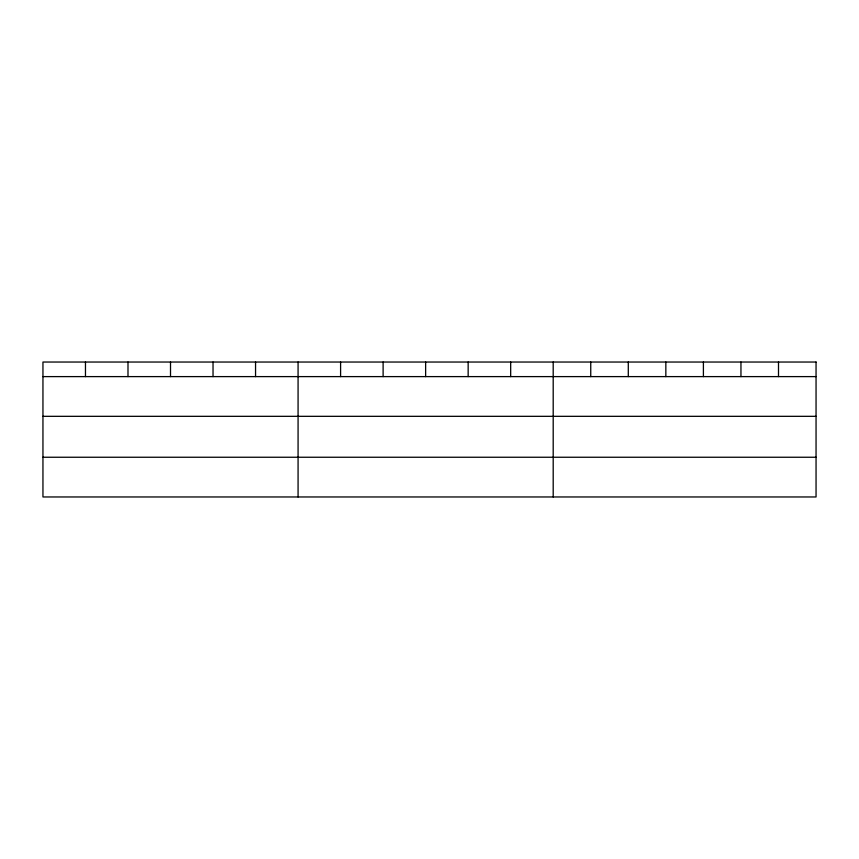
<?xml version="1.0" encoding="UTF-8"?>
<svg xmlns="http://www.w3.org/2000/svg" width="859" height="859" viewBox="0 0 859 859"><rect width="100%" height="100%" fill="white"/><g stroke="black" fill="none" stroke-linecap="round" stroke-linejoin="round"><path stroke-width="1.29" d="M42.95 376.607L816.05 376.607M42.95 416.325L816.05 416.325M42.95 457.246L816.05 457.246M778.501 362.036L778.501 376.607M740.952 362.036L740.952 376.607M703.403 362.036L703.403 376.607M665.843 362.036L665.843 376.607M628.294 362.036L628.294 376.607M590.745 362.036L590.745 376.607M553.196 362.036L553.196 496.964M510.675 362.036L510.675 376.607M468.155 362.036L468.155 376.607M425.634 362.036L425.634 376.607M383.114 362.036L383.114 376.607M340.594 362.036L340.594 376.607M298.073 362.036L298.073 496.964M255.553 362.036L255.553 376.607M213.032 362.036L213.032 376.607M170.512 362.036L170.512 376.607M127.991 362.036L127.991 376.607M85.47 362.036L85.47 376.607M816.05 362.036L42.95 362.036L42.95 496.964L816.05 496.964L816.05 362.036"/></g></svg>
